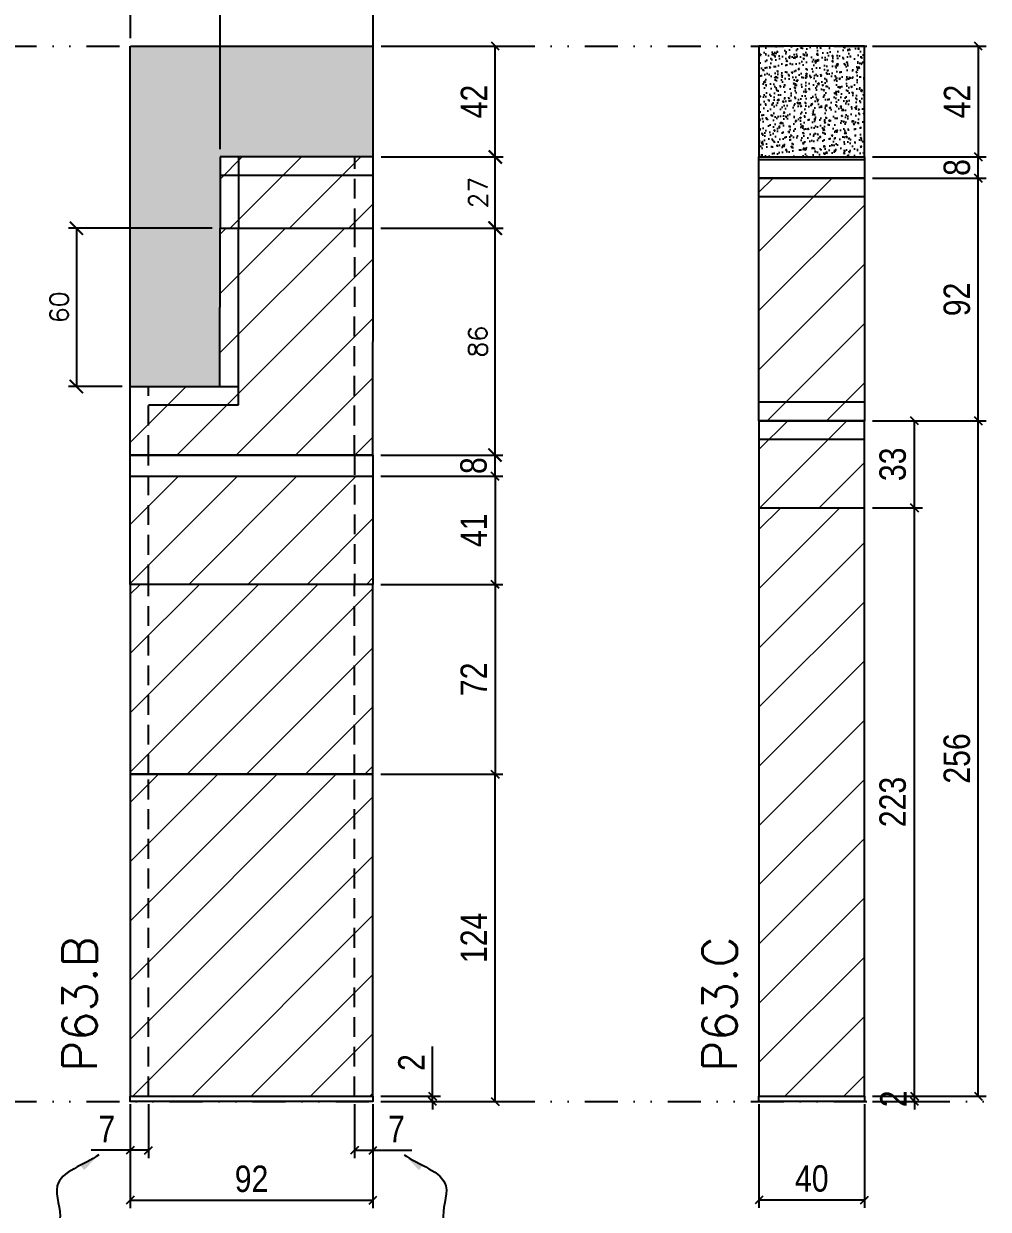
# Model space of a CAD drawing. Extents: x 28748 to 35002, y 14885 to 43501.
# Drawn here: x 34336.5 to 34701.9, y 37058.3 to 37507.6 of the extents above; entities that cross this region are included whole.
import ezdxf

# ---------------------------------------------------------------- set-up
doc = ezdxf.new("R2010")
doc.units = 0
doc.linetypes.add('DIVIDE2', pattern=[0.625, 0.25, -0.125, 0, -0.125, 0, -0.125])
doc.linetypes.add('HIDDEN', pattern=[0.375, 0.25, -0.125])
for name, color, linetype in [('COTA', 241, 'Continuous'), ('Nível', 160, 'Continuous'), ('Painéis', 200, 'Continuous'), ('SARR_2.2x7', 40, 'Continuous'), ('Sarrafo de Pressão', 42, 'HIDDEN')]:
    doc.layers.add(name, color=color, linetype=linetype)
doc.layers.add('Hachura', color=251, linetype='Continuous', lineweight=9)
doc.layers.add('Texto Seção', color=7, linetype='Continuous', lineweight=15)
doc.styles.add('COTA TECNICA', font='techl___.ttf', dxfattribs={"height": 10})
doc.styles.add('COTA TECNICA-50', font='techl___.ttf', dxfattribs={"height": 10})
doc.styles.add('REGUA-120', font='ROMANS.shx', dxfattribs={"height": 15})
doc.styles.add('ROMANS', font='romans.shx')
doc.styles.get("Standard").update_dxf_attribs({"font": 'arial.ttf'})
doc.dimstyles.new('COTA PAINEL-50', dxfattribs={"dimtxt": 10, "dimasz": 3, "dimexe": 3, "dimexo": 3, "dimgap": 3, "dimtad": 1, "dimdec": 1, "dimzin": 12, "dimdsep": 46, "dimtxsty": 'COTA TECNICA-50', "dimblk1": 'OBLIQUE', "dimblk2": 'OBLIQUE', "dimsah": 1, "dimcen": 0.9, "dimclrd": 4, "dimclre": 4, "dimclrt": 240, "dimadec": 1, "dimazin": 3, "dimtfac": 1, "dimtdec": 1, "dimtmove": 0, "dimatfit": 3, "dimfxl": 1, "dimtolj": 1, "dimtzin": 12, "dimarcsym": 0})
doc.dimstyles.new('Cota Paínel', dxfattribs={"dimtxt": 7, "dimasz": 5, "dimexe": 3, "dimexo": 3, "dimgap": 3, "dimtad": 1, "dimdec": 1, "dimzin": 12, "dimdsep": 46, "dimtxsty": 'ROMANS', "dimblk": 'ARCHTICK', "dimcen": 0, "dimclrd": 4, "dimclre": 4, "dimclrt": 1, "dimadec": 1, "dimazin": 3, "dimtfac": 1, "dimtdec": 1, "dimtmove": 0, "dimatfit": 3, "dimldrblk": 'OBLIQUE', "dimfxl": 1, "dimtolj": 1, "dimtzin": 12, "dimarcsym": 0})
doc.dimstyles.new('PAINEL', dxfattribs={"dimtxt": 10, "dimasz": 3, "dimexe": 3, "dimexo": 3, "dimgap": 3, "dimtad": 1, "dimdec": 1, "dimzin": 12, "dimdsep": 46, "dimtxsty": 'COTA TECNICA', "dimblk1": 'OBLIQUE', "dimblk2": 'OBLIQUE', "dimsah": 1, "dimcen": 0.9, "dimclrd": 4, "dimclre": 4, "dimclrt": 240, "dimadec": 1, "dimazin": 3, "dimtfac": 1, "dimtdec": 1, "dimtmove": 0, "dimatfit": 3, "dimfxl": 1, "dimtolj": 1, "dimtzin": 12, "dimarcsym": 0})
doc.dimstyles.get("Standard").update_dxf_attribs({"dimtxt": 0.18, "dimasz": 0.18, "dimexe": 0.18, "dimexo": 0.0625, "dimgap": 0.09, "dimtad": 0, "dimtih": 1, "dimtoh": 1, "dimdec": 4, "dimzin": 0, "dimdsep": 46, "dimtxsty": 'Standard', "dimcen": 0.09, "dimadec": 0, "dimazin": 0, "dimtfac": 1, "dimtdec": 4, "dimtofl": 0, "dimtmove": 0, "dimatfit": 3, "dimfxl": 1, "dimtolj": 1, "dimtzin": 0, "dimarcsym": 0})
pattern_1 = [(45, (-100272.658, 8260.539), (-11.2253202, 11.2253202), [])]

# ---------------------------------------------------------------- blocks, each defined once
blk = doc.blocks.new('_Oblique')
at = {"color": 0, "linetype": 'ByBlock', "lineweight": -2}
blk.add_line((-0.5, -0.5), (0.5, 0.5), dxfattribs=at)
blk = doc.blocks.new('*D513')
at = {"layer": 'COTA', "color": 4, "lineweight": -2, "transparency": 16777216}
for p, q in [((34376.83, 37098.15), (34376.83, 37058.7)), ((34468.83, 37098.15), (34468.83, 37058.7)), ((34376.83, 37061.7), (34468.83, 37061.7))]:
    blk.add_line(p, q, dxfattribs=at)
at = {"layer": 'Defpoints', "color": 0, "transparency": 16777216}
for p in [(34376.83, 37101.15), (34468.83, 37101.15), (34468.83, 37061.7)]:
    blk.add_point(p, dxfattribs=at)
at = {"layer": 'COTA', "color": 4, "lineweight": -2, "transparency": 16777216, "xscale": 3, "yscale": 3, "zscale": 3, "rotation": 180}
blk.add_blockref('_Oblique', (34376.83, 37061.7), dxfattribs=at)
at = {"layer": 'COTA', "color": 4, "lineweight": -2, "transparency": 16777216, "xscale": 3, "yscale": 3, "zscale": 3}
blk.add_blockref('_Oblique', (34468.83, 37061.7), dxfattribs=at)
at = {"layer": 'COTA', "color": 240, "transparency": 16777216, "insert": (34422.83, 37069.79), "char_height": 10, "attachment_point": 5, "style": 'COTA TECNICA'}
blk.add_mtext('\\A1;92', dxfattribs=at)
blk = doc.blocks.new('*D514')
at = {"layer": 'COTA', "color": 4, "lineweight": -2, "transparency": 16777216}
for p, q in [((34376.83, 37096.15), (34376.83, 37077.64)), ((34383.83, 37098.15), (34383.83, 37077.64)), ((34376.83, 37080.64), (34362.1, 37080.64)), ((34383.83, 37080.64), (34376.83, 37080.64))]:
    blk.add_line(p, q, dxfattribs=at)
at = {"layer": 'Defpoints', "color": 0, "transparency": 16777216}
for p in [(34383.83, 37101.15), (34376.83, 37099.15), (34376.83, 37080.64)]:
    blk.add_point(p, dxfattribs=at)
at = {"layer": 'COTA', "color": 4, "lineweight": -2, "transparency": 16777216, "xscale": 3, "yscale": 3, "zscale": 3, "rotation": 180}
blk.add_blockref('_Oblique', (34376.83, 37080.64), dxfattribs=at)
at = {"layer": 'COTA', "color": 4, "lineweight": -2, "transparency": 16777216, "xscale": 3, "yscale": 3, "zscale": 3}
blk.add_blockref('_Oblique', (34383.83, 37080.64), dxfattribs=at)
at = {"layer": 'COTA', "color": 240, "transparency": 16777216, "insert": (34367.97, 37088.71), "char_height": 10, "attachment_point": 5, "style": 'COTA TECNICA-50'}
blk.add_mtext('\\A1;7', dxfattribs=at)
blk = doc.blocks.new('*D515')
at = {"layer": 'COTA', "color": 4, "lineweight": -2, "transparency": 16777216}
for p, q in [((34461.83, 37098.15), (34461.83, 37077.64)), ((34468.83, 37096.15), (34468.83, 37077.64)), ((34461.83, 37080.64), (34468.83, 37080.64)), ((34468.83, 37080.64), (34483.56, 37080.64))]:
    blk.add_line(p, q, dxfattribs=at)
at = {"layer": 'Defpoints', "color": 0, "transparency": 16777216}
for p in [(34461.83, 37101.15), (34468.83, 37099.15), (34468.83, 37080.64)]:
    blk.add_point(p, dxfattribs=at)
at = {"layer": 'COTA', "color": 4, "lineweight": -2, "transparency": 16777216, "xscale": 3, "yscale": 3, "zscale": 3, "rotation": 180}
blk.add_blockref('_Oblique', (34461.83, 37080.64), dxfattribs=at)
at = {"layer": 'COTA', "color": 4, "lineweight": -2, "transparency": 16777216, "xscale": 3, "yscale": 3, "zscale": 3}
blk.add_blockref('_Oblique', (34468.83, 37080.64), dxfattribs=at)
at = {"layer": 'COTA', "color": 240, "transparency": 16777216, "insert": (34477.7, 37088.71), "char_height": 10, "attachment_point": 5, "style": 'COTA TECNICA-50'}
blk.add_mtext('\\A1;7', dxfattribs=at)
blk = doc.blocks.new('*D516')
at = {"layer": 'COTA', "color": 4, "lineweight": -2, "transparency": 16777216}
for p, q in [((34471.83, 37223.15), (34518.07, 37223.15)), ((34515.07, 37099.15), (34515.07, 37223.15)), ((34471.83, 37099.15), (34518.07, 37099.15))]:
    blk.add_line(p, q, dxfattribs=at)
at = {"layer": 'Defpoints', "color": 0, "transparency": 16777216}
for p in [(34468.83, 37223.15), (34515.07, 37223.15), (34468.83, 37099.15)]:
    blk.add_point(p, dxfattribs=at)
at = {"layer": 'COTA', "color": 4, "lineweight": -2, "transparency": 16777216, "xscale": 3, "yscale": 3, "zscale": 3}
for p, rotation in [((34515.07, 37223.15), 90), ((34515.07, 37099.15), 270)]:
    blk.add_blockref('_Oblique', p, dxfattribs=dict(at, rotation=rotation))
at = {"layer": 'COTA', "color": 240, "transparency": 16777216, "insert": (34507, 37161.15), "char_height": 10, "attachment_point": 5, "rotation": 90, "style": 'COTA TECNICA-50'}
blk.add_mtext('\\A1;124', dxfattribs=at)
blk = doc.blocks.new('*D517')
at = {"layer": 'COTA', "color": 4, "lineweight": -2, "transparency": 16777216}
for p, q in [((34491.36, 37101.15), (34491.36, 37119.95)), ((34471.83, 37101.15), (34494.36, 37101.15)), ((34491.36, 37099.15), (34491.36, 37101.15)), ((34471.83, 37099.15), (34494.36, 37099.15)), ((34491.36, 37099.15), (34491.36, 37096.15))]:
    blk.add_line(p, q, dxfattribs=at)
at = {"layer": 'Defpoints', "color": 0, "transparency": 16777216}
for p in [(34468.83, 37101.15), (34468.83, 37099.15), (34491.36, 37099.15)]:
    blk.add_point(p, dxfattribs=at)
at = {"layer": 'COTA', "color": 4, "lineweight": -2, "transparency": 16777216, "xscale": 3, "yscale": 3, "zscale": 3}
for p, rotation in [((34491.36, 37101.15), 270), ((34491.36, 37099.15), 90)]:
    blk.add_blockref('_Oblique', p, dxfattribs=dict(at, rotation=rotation))
at = {"layer": 'COTA', "color": 240, "transparency": 16777216, "insert": (34483.36, 37113.9), "char_height": 10, "attachment_point": 5, "rotation": 90, "style": 'COTA TECNICA-50'}
blk.add_mtext('\\A1;2', dxfattribs=at)
blk = doc.blocks.new('*D518')
at = {"layer": 'COTA', "color": 4, "linetype": 'ByBlock', "lineweight": -2, "transparency": 16777216}
for p, q in [((34471.83, 37295.15), (34518.07, 37295.15)), ((34515.07, 37295.15), (34515.07, 37223.15)), ((34471.83, 37223.15), (34518.07, 37223.15))]:
    blk.add_line(p, q, dxfattribs=at)
at = {"layer": 'Defpoints', "color": 0, "linetype": 'ByBlock', "transparency": 16777216}
for p in [(34468.83, 37295.15), (34468.83, 37223.15), (34515.07, 37223.15)]:
    blk.add_point(p, dxfattribs=at)
at = {"layer": 'COTA', "color": 4, "linetype": 'ByBlock', "lineweight": -2, "transparency": 16777216, "xscale": 3, "yscale": 3, "zscale": 3}
for p, rotation in [((34515.07, 37295.15), 90), ((34515.07, 37223.15), 270)]:
    blk.add_blockref('_Oblique', p, dxfattribs=dict(at, rotation=rotation))
at = {"layer": 'COTA', "color": 240, "linetype": 'ByBlock', "transparency": 16777216, "insert": (34507, 37259.15), "char_height": 10, "attachment_point": 5, "rotation": 90, "style": 'COTA TECNICA'}
blk.add_mtext('\\A1;72', dxfattribs=at)
blk = doc.blocks.new('*D519')
at = {"layer": 'COTA', "color": 4, "lineweight": -2, "transparency": 16777216}
for p, q in [((34615.04, 37098.15), (34615.04, 37058.81)), ((34655.04, 37098.15), (34655.04, 37058.81)), ((34615.04, 37061.81), (34655.04, 37061.81))]:
    blk.add_line(p, q, dxfattribs=at)
at = {"layer": 'Defpoints', "color": 0, "transparency": 16777216}
for p in [(34615.04, 37101.15), (34655.04, 37101.15), (34655.04, 37061.81)]:
    blk.add_point(p, dxfattribs=at)
at = {"layer": 'COTA', "color": 4, "lineweight": -2, "transparency": 16777216, "xscale": 3, "yscale": 3, "zscale": 3, "rotation": 180}
blk.add_blockref('_Oblique', (34615.04, 37061.81), dxfattribs=at)
at = {"layer": 'COTA', "color": 4, "lineweight": -2, "transparency": 16777216, "xscale": 3, "yscale": 3, "zscale": 3}
blk.add_blockref('_Oblique', (34655.04, 37061.81), dxfattribs=at)
at = {"layer": 'COTA', "color": 240, "transparency": 16777216, "insert": (34635.04, 37069.91), "char_height": 10, "attachment_point": 5, "style": 'COTA TECNICA'}
blk.add_mtext('\\A1;40', dxfattribs=at)
blk = doc.blocks.new('*D520')
at = {"layer": 'COTA', "color": 4, "lineweight": -2, "transparency": 16777216}
for p, q in [((34673.95, 37101.15), (34673.95, 37104.15)), ((34658.04, 37101.15), (34676.95, 37101.15)), ((34673.95, 37099.15), (34673.95, 37101.15)), ((34658.04, 37099.15), (34676.95, 37099.15)), ((34673.95, 37099.15), (34673.95, 37096.15))]:
    blk.add_line(p, q, dxfattribs=at)
at = {"layer": 'Defpoints', "color": 0, "transparency": 16777216}
for p in [(34655.04, 37101.15), (34673.95, 37101.15), (34655.04, 37099.15)]:
    blk.add_point(p, dxfattribs=at)
at = {"layer": 'COTA', "color": 4, "lineweight": -2, "transparency": 16777216, "xscale": 3, "yscale": 3, "zscale": 3}
for p, rotation in [((34673.95, 37101.15), 270), ((34673.95, 37099.15), 90)]:
    blk.add_blockref('_Oblique', p, dxfattribs=dict(at, rotation=rotation))
at = {"layer": 'COTA', "color": 240, "transparency": 16777216, "insert": (34665.95, 37100.15), "char_height": 10, "attachment_point": 5, "rotation": 90, "style": 'COTA TECNICA-50'}
blk.add_mtext('\\A1;2', dxfattribs=at)
blk = doc.blocks.new('*D1590')
at = {"layer": 'COTA', "color": 4, "linetype": 'ByBlock', "lineweight": -2, "transparency": 16777216}
for p, q in [((34658.04, 37499.15), (34701.13, 37499.15)), ((34698.13, 37499.15), (34698.13, 37457.15)), ((34658.04, 37457.15), (34701.13, 37457.15))]:
    blk.add_line(p, q, dxfattribs=at)
at = {"layer": 'Defpoints', "color": 0, "linetype": 'ByBlock', "transparency": 16777216}
for p in [(34655.04, 37499.15), (34655.04, 37457.15), (34698.13, 37457.15)]:
    blk.add_point(p, dxfattribs=at)
at = {"layer": 'COTA', "color": 4, "linetype": 'ByBlock', "lineweight": -2, "transparency": 16777216, "xscale": 3, "yscale": 3, "zscale": 3}
for p, rotation in [((34698.13, 37499.15), 90), ((34698.13, 37457.15), 270)]:
    blk.add_blockref('_Oblique', p, dxfattribs=dict(at, rotation=rotation))
at = {"layer": 'COTA', "color": 240, "linetype": 'ByBlock', "transparency": 16777216, "insert": (34690.06, 37478.15), "char_height": 10, "attachment_point": 5, "rotation": 90, "style": 'COTA TECNICA'}
blk.add_mtext('\\A1;42', dxfattribs=at)
blk = doc.blocks.new('*D1591')
at = {"layer": 'COTA', "color": 4, "linetype": 'ByBlock', "lineweight": -2, "transparency": 16777216}
for p, q in [((34658.04, 37357.15), (34701.13, 37357.15)), ((34698.13, 37101.15), (34698.13, 37357.15)), ((34658.04, 37101.15), (34701.13, 37101.15))]:
    blk.add_line(p, q, dxfattribs=at)
at = {"layer": 'Defpoints', "color": 0, "linetype": 'ByBlock', "transparency": 16777216}
for p in [(34655.04, 37357.15), (34698.13, 37357.15), (34655.04, 37101.15)]:
    blk.add_point(p, dxfattribs=at)
at = {"layer": 'COTA', "color": 4, "linetype": 'ByBlock', "lineweight": -2, "transparency": 16777216, "xscale": 3, "yscale": 3, "zscale": 3}
for p, rotation in [((34698.13, 37357.15), 90), ((34698.13, 37101.15), 270)]:
    blk.add_blockref('_Oblique', p, dxfattribs=dict(at, rotation=rotation))
at = {"layer": 'COTA', "color": 240, "linetype": 'ByBlock', "transparency": 16777216, "insert": (34690.02, 37229.15), "char_height": 10, "attachment_point": 5, "rotation": 90, "style": 'COTA TECNICA'}
blk.add_mtext('\\A1;256', dxfattribs=at)
blk = doc.blocks.new('*D1592')
at = {"layer": 'COTA', "color": 4, "linetype": 'ByBlock', "lineweight": -2, "transparency": 16777216}
for p, q in [((34658.04, 37324.15), (34676.95, 37324.15)), ((34673.95, 37101.15), (34673.95, 37324.15)), ((34658.04, 37101.15), (34676.95, 37101.15))]:
    blk.add_line(p, q, dxfattribs=at)
at = {"layer": 'Defpoints', "color": 0, "linetype": 'ByBlock', "transparency": 16777216}
for p in [(34655.04, 37324.15), (34673.95, 37324.15), (34655.04, 37101.15)]:
    blk.add_point(p, dxfattribs=at)
at = {"layer": 'COTA', "color": 4, "linetype": 'ByBlock', "lineweight": -2, "transparency": 16777216, "xscale": 3, "yscale": 3, "zscale": 3}
for p, rotation in [((34673.95, 37324.15), 90), ((34673.95, 37101.15), 270)]:
    blk.add_blockref('_Oblique', p, dxfattribs=dict(at, rotation=rotation))
at = {"layer": 'COTA', "color": 240, "linetype": 'ByBlock', "transparency": 16777216, "insert": (34665.73, 37212.65), "char_height": 10, "attachment_point": 5, "rotation": 90, "style": 'COTA TECNICA'}
blk.add_mtext('\\A1;223', dxfattribs=at)
blk = doc.blocks.new('*D1593')
at = {"layer": 'COTA', "color": 4, "linetype": 'ByBlock', "lineweight": -2, "transparency": 16777216}
for p, q in [((34658.04, 37357.15), (34676.95, 37357.15)), ((34673.95, 37324.15), (34673.95, 37357.15)), ((34658.04, 37324.15), (34676.95, 37324.15))]:
    blk.add_line(p, q, dxfattribs=at)
at = {"layer": 'Defpoints', "color": 0, "linetype": 'ByBlock', "transparency": 16777216}
for p in [(34655.04, 37357.15), (34673.95, 37357.15), (34655.04, 37324.15)]:
    blk.add_point(p, dxfattribs=at)
at = {"layer": 'COTA', "color": 4, "linetype": 'ByBlock', "lineweight": -2, "transparency": 16777216, "xscale": 3, "yscale": 3, "zscale": 3}
for p, rotation in [((34673.95, 37357.15), 90), ((34673.95, 37324.15), 270)]:
    blk.add_blockref('_Oblique', p, dxfattribs=dict(at, rotation=rotation))
at = {"layer": 'COTA', "color": 240, "linetype": 'ByBlock', "transparency": 16777216, "insert": (34665.73, 37340.65), "char_height": 10, "attachment_point": 5, "rotation": 90, "style": 'COTA TECNICA'}
blk.add_mtext('\\A1;33', dxfattribs=at)
blk = doc.blocks.new('_ArchTick')
at = {"color": 0, "linetype": 'ByBlock', "const_width": 0.15}
blk.add_lwpolyline([(-0.5, -0.5), (0.5, 0.5)], dxfattribs=at)
blk = doc.blocks.new('*D1598')
at = {"layer": 'COTA', "color": 4, "lineweight": -2, "transparency": 16777216}
for p, q in [((34471.83, 37430.15), (34518.05, 37430.15)), ((34515.05, 37344.15), (34515.05, 37430.15)), ((34471.83, 37344.15), (34518.05, 37344.15))]:
    blk.add_line(p, q, dxfattribs=at)
at = {"layer": 'Defpoints', "color": 0, "transparency": 16777216}
for p in [(34468.83, 37430.15), (34515.05, 37430.15), (34468.83, 37344.15)]:
    blk.add_point(p, dxfattribs=at)
at = {"layer": 'COTA', "color": 4, "lineweight": -2, "transparency": 16777216, "xscale": 5, "yscale": 5, "zscale": 5}
for p, rotation in [((34515.05, 37430.15), 90), ((34515.05, 37344.15), 270)]:
    blk.add_blockref('_ArchTick', p, dxfattribs=dict(at, rotation=rotation))
at = {"layer": 'COTA', "color": 1, "transparency": 16777216, "insert": (34508.55, 37387.15), "char_height": 7, "attachment_point": 5, "rotation": 90, "style": 'ROMANS'}
blk.add_mtext('\\A1;86', dxfattribs=at)
blk = doc.blocks.new('*D523')
at = {"layer": 'COTA', "color": 4, "lineweight": -2, "transparency": 16777216}
for p, q in [((34376.92, 37502.15), (34376.92, 37518.04)), ((34410.92, 37460.15), (34410.92, 37518.04)), ((34376.92, 37515.04), (34410.92, 37515.04))]:
    blk.add_line(p, q, dxfattribs=at)
at = {"layer": 'Defpoints', "color": 0, "transparency": 16777216}
for p in [(34410.92, 37515.04), (34376.92, 37499.15), (34410.92, 37457.15)]:
    blk.add_point(p, dxfattribs=at)
at = {"layer": 'COTA', "color": 4, "lineweight": -2, "transparency": 16777216, "xscale": 5, "yscale": 5, "zscale": 5, "rotation": 180}
blk.add_blockref('_ArchTick', (34376.92, 37515.04), dxfattribs=at)
at = {"layer": 'COTA', "color": 4, "lineweight": -2, "transparency": 16777216, "xscale": 5, "yscale": 5, "zscale": 5}
blk.add_blockref('_ArchTick', (34410.92, 37515.04), dxfattribs=at)
at = {"layer": 'COTA', "color": 1, "transparency": 16777216, "insert": (34393.92, 37521.54), "char_height": 7, "attachment_point": 5, "style": 'ROMANS'}
blk.add_mtext('\\A1;34', dxfattribs=at)
blk = doc.blocks.new('*D436')
at = {"layer": 'COTA', "color": 4, "lineweight": -2, "transparency": 16777216}
for p, q in [((34410.92, 37460.15), (34410.92, 37518.04)), ((34468.92, 37475.15), (34468.92, 37518.04)), ((34410.92, 37515.04), (34468.92, 37515.04))]:
    blk.add_line(p, q, dxfattribs=at)
at = {"layer": 'Defpoints', "color": 0, "transparency": 16777216}
for p in [(34468.92, 37515.04), (34468.92, 37472.15), (34410.92, 37457.15)]:
    blk.add_point(p, dxfattribs=at)
at = {"layer": 'COTA', "color": 4, "lineweight": -2, "transparency": 16777216, "xscale": 5, "yscale": 5, "zscale": 5, "rotation": 180}
blk.add_blockref('_ArchTick', (34410.92, 37515.04), dxfattribs=at)
at = {"layer": 'COTA', "color": 4, "lineweight": -2, "transparency": 16777216, "xscale": 5, "yscale": 5, "zscale": 5}
blk.add_blockref('_ArchTick', (34468.92, 37515.04), dxfattribs=at)
at = {"layer": 'COTA', "color": 1, "transparency": 16777216, "insert": (34439.92, 37521.54), "char_height": 7, "attachment_point": 5, "style": 'ROMANS'}
blk.add_mtext('\\A1;58', dxfattribs=at)
blk = doc.blocks.new('*D1560')
at = {"layer": 'COTA', "color": 4, "lineweight": -2, "transparency": 16777216}
for p, q in [((34471.92, 37457.15), (34518.16, 37457.15)), ((34515.16, 37430.15), (34515.16, 37457.15)), ((34471.92, 37430.15), (34518.16, 37430.15))]:
    blk.add_line(p, q, dxfattribs=at)
at = {"layer": 'Defpoints', "color": 0, "transparency": 16777216}
for p in [(34468.92, 37457.15), (34515.16, 37457.15), (34468.92, 37430.15)]:
    blk.add_point(p, dxfattribs=at)
at = {"layer": 'COTA', "color": 4, "lineweight": -2, "transparency": 16777216, "xscale": 5, "yscale": 5, "zscale": 5}
for p, rotation in [((34515.16, 37457.15), 90), ((34515.16, 37430.15), 270)]:
    blk.add_blockref('_ArchTick', p, dxfattribs=dict(at, rotation=rotation))
at = {"layer": 'COTA', "color": 1, "transparency": 16777216, "insert": (34508.66, 37443.65), "char_height": 7, "attachment_point": 5, "rotation": 90, "style": 'ROMANS'}
blk.add_mtext('\\A1;27', dxfattribs=at)
blk = doc.blocks.new('*D1561')
at = {"layer": 'COTA', "color": 4, "lineweight": -2, "transparency": 16777216}
for p, q in [((34407.92, 37430.15), (34353.47, 37430.15)), ((34356.47, 37430.15), (34356.47, 37370.15)), ((34373.83, 37370.15), (34353.47, 37370.15))]:
    blk.add_line(p, q, dxfattribs=at)
at = {"layer": 'Defpoints', "color": 0, "transparency": 16777216}
for p in [(34410.92, 37430.15), (34356.47, 37370.15), (34376.83, 37370.15)]:
    blk.add_point(p, dxfattribs=at)
at = {"layer": 'COTA', "color": 4, "lineweight": -2, "transparency": 16777216, "xscale": 5, "yscale": 5, "zscale": 5}
for p, rotation in [((34356.47, 37430.15), 90), ((34356.47, 37370.15), 270)]:
    blk.add_blockref('_ArchTick', p, dxfattribs=dict(at, rotation=rotation))
at = {"layer": 'COTA', "color": 1, "transparency": 16777216, "insert": (34349.97, 37400.15), "char_height": 7, "attachment_point": 5, "rotation": 90, "style": 'ROMANS'}
blk.add_mtext('\\A1;60', dxfattribs=at)
blk = doc.blocks.new('*D1375')
at = {"layer": 'COTA', "color": 4, "lineweight": -2, "transparency": 16777216}
for p, q in [((34658.04, 37449.15), (34701.13, 37449.15)), ((34698.13, 37357.15), (34698.13, 37449.15)), ((34658.04, 37357.15), (34701.13, 37357.15))]:
    blk.add_line(p, q, dxfattribs=at)
at = {"layer": 'Defpoints', "color": 0, "transparency": 16777216}
for p in [(34655.04, 37449.15), (34698.13, 37449.15), (34655.04, 37357.15)]:
    blk.add_point(p, dxfattribs=at)
at = {"layer": 'COTA', "color": 4, "lineweight": -2, "transparency": 16777216, "xscale": 3, "yscale": 3, "zscale": 3}
for p, rotation in [((34698.13, 37449.15), 90), ((34698.13, 37357.15), 270)]:
    blk.add_blockref('_Oblique', p, dxfattribs=dict(at, rotation=rotation))
at = {"layer": 'COTA', "color": 240, "transparency": 16777216, "insert": (34690.04, 37403.15), "char_height": 10, "attachment_point": 5, "rotation": 90, "style": 'COTA TECNICA-50'}
blk.add_mtext('\\A1;92', dxfattribs=at)
blk = doc.blocks.new('*D2105')
at = {"layer": 'COTA', "color": 4, "lineweight": -2, "transparency": 16777216}
for p, q in [((34471.92, 37499.15), (34518.16, 37499.15)), ((34515.16, 37457.15), (34515.16, 37499.15)), ((34471.92, 37457.15), (34518.16, 37457.15))]:
    blk.add_line(p, q, dxfattribs=at)
at = {"layer": 'Defpoints', "color": 0, "transparency": 16777216}
for p in [(34468.92, 37499.15), (34515.16, 37499.15), (34468.92, 37457.15)]:
    blk.add_point(p, dxfattribs=at)
at = {"layer": 'COTA', "color": 4, "lineweight": -2, "transparency": 16777216, "xscale": 3, "yscale": 3, "zscale": 3}
for p, rotation in [((34515.16, 37499.15), 90), ((34515.16, 37457.15), 270)]:
    blk.add_blockref('_Oblique', p, dxfattribs=dict(at, rotation=rotation))
at = {"layer": 'COTA', "color": 240, "transparency": 16777216, "insert": (34507.08, 37478.15), "char_height": 10, "attachment_point": 5, "rotation": 90, "style": 'COTA TECNICA'}
blk.add_mtext('\\A1;42', dxfattribs=at)
blk = doc.blocks.new('*D2399')
at = {"layer": 'COTA', "color": 4, "lineweight": -2, "transparency": 16777216}
for p, q in [((34471.83, 37336.15), (34518.05, 37336.15)), ((34515.05, 37336.15), (34515.05, 37295.15)), ((34471.83, 37295.15), (34518.05, 37295.15))]:
    blk.add_line(p, q, dxfattribs=at)
at = {"layer": 'Defpoints', "color": 0, "transparency": 16777216}
for p in [(34468.83, 37336.15), (34468.83, 37295.15), (34515.05, 37295.15)]:
    blk.add_point(p, dxfattribs=at)
at = {"layer": 'COTA', "color": 4, "lineweight": -2, "transparency": 16777216, "xscale": 3, "yscale": 3, "zscale": 3}
for p, rotation in [((34515.05, 37336.15), 90), ((34515.05, 37295.15), 270)]:
    blk.add_blockref('_Oblique', p, dxfattribs=dict(at, rotation=rotation))
at = {"layer": 'COTA', "color": 240, "transparency": 16777216, "insert": (34506.98, 37315.65), "char_height": 10, "attachment_point": 5, "rotation": 90, "style": 'COTA TECNICA'}
blk.add_mtext('\\A1;41', dxfattribs=at)
blk = doc.blocks.new('*D2546')
at = {"layer": 'COTA', "color": 4, "lineweight": -2, "transparency": 16777216}
for p, q in [((34658.04, 37457.15), (34701.13, 37457.15)), ((34698.13, 37449.15), (34698.13, 37457.15)), ((34658.04, 37449.15), (34701.13, 37449.15))]:
    blk.add_line(p, q, dxfattribs=at)
at = {"layer": 'Defpoints', "color": 0, "transparency": 16777216}
for p in [(34655.04, 37457.15), (34698.13, 37457.15), (34655.04, 37449.15)]:
    blk.add_point(p, dxfattribs=at)
at = {"layer": 'COTA', "color": 4, "lineweight": -2, "transparency": 16777216, "xscale": 3, "yscale": 3, "zscale": 3}
for p, rotation in [((34698.13, 37457.15), 90), ((34698.13, 37449.15), 270)]:
    blk.add_blockref('_Oblique', p, dxfattribs=dict(at, rotation=rotation))
at = {"layer": 'COTA', "color": 240, "transparency": 16777216, "insert": (34690.03, 37453.15), "char_height": 10, "attachment_point": 5, "rotation": 90, "style": 'COTA TECNICA'}
blk.add_mtext('\\A1;8', dxfattribs=at)
blk = doc.blocks.new('*D2549')
at = {"layer": 'COTA', "color": 4, "lineweight": -2, "transparency": 16777216}
for p, q in [((34471.83, 37344.15), (34518.05, 37344.15)), ((34515.05, 37336.15), (34515.05, 37344.15)), ((34471.83, 37336.15), (34518.05, 37336.15))]:
    blk.add_line(p, q, dxfattribs=at)
at = {"layer": 'Defpoints', "color": 0, "transparency": 16777216}
for p in [(34468.83, 37344.15), (34515.05, 37344.15), (34468.83, 37336.15)]:
    blk.add_point(p, dxfattribs=at)
at = {"layer": 'COTA', "color": 4, "lineweight": -2, "transparency": 16777216, "xscale": 3, "yscale": 3, "zscale": 3}
for p, rotation in [((34515.05, 37344.15), 90), ((34515.05, 37336.15), 270)]:
    blk.add_blockref('_Oblique', p, dxfattribs=dict(at, rotation=rotation))
at = {"layer": 'COTA', "color": 240, "transparency": 16777216, "insert": (34506.95, 37340.15), "char_height": 10, "attachment_point": 5, "rotation": 90, "style": 'COTA TECNICA'}
blk.add_mtext('\\A1;8', dxfattribs=at)

msp = doc.modelspace()

# ---------------------------------------------------------------- hatches: boundary and pattern name
at = {"layer": 'COTA', "linetype": 'ByBlock'}
h = msp.add_hatch(dxfattribs=at)
h.set_pattern_fill('AR-CONC', color=256, scale=0.03)
h.set_pattern_definition([(50, (0, 49), (5.46554007, -0.47817257), [0.5715, -6.2865]), (355, (0, 49), (-1.05730264, 5.73170536), [0.4572, -5.0292175]), (100.451445, (0.4555, 48.96), (4.4082374, 5.25353256), [0.48570026, -5.34270734]), (46.1842, (0, 50.524), (8.1323712, -1.2612698), [0.85725, -9.42975]), (96.635558, (0.678, 50.419), (7.122124, 7.4227837), [0.7285507, -8.0140682]), (351.184151, (0, 50.524), (7.122124, 7.4227837), [0.685799, -7.543792]), (21, (0.762, 50.143), (4.54843174, -3.06795595), [0.5715, -6.2865]), (326, (0.762, 50.143), (1.85406085, 5.525639), [0.4572, -5.0292]), (71.451445, (1.141, 49.8873), (6.4024926, 2.45768307), [0.48570026, -5.3426981]), (37.5, (0, 49), (0.0926581, 2.536651166), [0, -4.96824, 0, -5.1054, 0, -5.04825]), (7.5, (0, 49), (2.00458988, 3.00541724), [0, -2.91084, 0, -4.85394, 0, -1.92405]), (327.5, (-1.6993, 49), (4.067717855, -0.17186232), [0, -1.905, 0, -5.9436, 0, -7.8867]), (317.5, (-2.4613, 49), (4.44387544, 0.76279473), [0, -2.4765, 0, -3.94716, 0, -5.6007])])
h.paths.add_polyline_path([(34376.83, 37370.15), (34410.83, 37370.15), (34410.92, 37430.15), (34410.92, 37457.15), (34468.92, 37457.15), (34468.92, 37499.15), (34376.83, 37499.15)])
h = msp.add_hatch(dxfattribs=at)
h.set_pattern_fill('AR-CONC', color=256, scale=0.03)
h.set_pattern_definition([(50, (-97094.0572, 8241.739), (5.46554007, -0.47817257), [0.5715, -6.2865]), (355, (-97094.057, 8241.739), (-1.05730264, 5.73170536), [0.4572, -5.02921753]), (100.4514447, (-97093.602, 8241.6994), (4.40823741, 5.25353256), [0.48570026, -5.34270734]), (46.1842, (-97094.057, 8243.263), (8.13237123, -1.26126984), [0.85725, -9.42975]), (96.6355576, (-97093.3795, 8243.158), (7.122124, 7.42278374), [0.7285507, -8.01406824]), (351.184151, (-97094.057, 8243.263), (7.122124, 7.42278374), [0.685799, -7.54379196]), (21, (-97093.2952, 8242.882), (4.54843174, -3.06795595), [0.5715, -6.2865]), (326, (-97093.295, 8242.882), (1.85406085, 5.52563898), [0.4572, -5.0292]), (71.451445, (-97092.916, 8242.6265), (6.40249258, 2.45768307), [0.48570026, -5.34269813]), (37.5, (-97094.0572, 8241.7392), (0.092658098, 2.536651166), [0, -4.96824, 0, -5.1054, 0, -5.04825]), (7.5, (-97094.0572, 8241.7392), (2.004589875, 3.005417245), [0, -2.91084, 0, -4.85394, 0, -1.92405]), (327.5, (-97095.7565, 8241.7392), (4.067717855, -0.17186232), [0, -1.905, 0, -5.9436, 0, -7.8867]), (317.5, (-97096.5185, 8241.7392), (4.44387544, 0.76279473), [0, -2.4765, 0, -3.94716, 0, -5.6007])])
h.paths.add_polyline_path([(34615.04, 37457.15), (34655.04, 37457.15), (34655.04, 37499.15), (34615.04, 37499.15)])
at = {"layer": 'Hachura'}
h = msp.add_hatch(dxfattribs=at)
h.set_pattern_fill('ANSI31', color=256, scale=5)
h.set_pattern_definition([(45, (0, 7.002), (-11.22532, 11.22532), [])])
h.paths.add_polyline_path([(34410.92, 37457.15), (34410.92, 37430.15), (34468.92, 37430.15), (34468.92, 37457.15)], flags=17)
h = msp.add_hatch(dxfattribs=at)
h.set_pattern_fill('ANSI31', color=256, scale=5)
h.paths.add_polyline_path([(34655.04, 37449.15), (34615.04, 37449.15), (34615.04, 37357.15), (34655.04, 37357.15)])
h = msp.add_hatch(dxfattribs=at)
h.set_pattern_fill('ANSI31', color=256, scale=5)
h.set_pattern_definition([(45, (0, 31), (-11.22532, 11.22532), [])])
h.paths.add_polyline_path([(34410.83, 37370.15), (34376.83, 37370.15), (34376.83, 37344.15), (34468.83, 37344.15), (34468.92, 37430.15), (34410.92, 37430.15)])
at = {"layer": 'Hachura', "linetype": 'ByBlock'}
h = msp.add_hatch(dxfattribs=at)
h.set_pattern_fill('ANSI31', color=256, scale=5)
h.set_pattern_definition([(45, (-100272.658, 8223.539), (-11.2253202, 11.2253202), [])])
h.paths.add_polyline_path([(34655.04, 37324.15), (34655.04, 37357.15), (34615.04, 37357.15), (34615.04, 37324.15)])
at = {"layer": 'Hachura'}
h = msp.add_hatch(dxfattribs=at)
h.set_pattern_fill('ANSI31', color=256, scale=5)
h.paths.add_polyline_path([(34468.83, 37336.15), (34376.83, 37336.15), (34376.83, 37295.15), (34468.83, 37295.15)])
at = {"layer": 'Hachura', "linetype": 'ByBlock'}
h = msp.add_hatch(dxfattribs=at)
h.set_pattern_fill('ANSI31', color=256, scale=5)
h.set_pattern_definition(pattern_1)
h.paths.add_polyline_path([(34655.04, 37324.15), (34615.04, 37324.15), (34615.04, 37101.15), (34655.04, 37101.15)])
at = {"layer": 'Hachura'}
h = msp.add_hatch(dxfattribs=at)
h.set_pattern_fill('ANSI31', color=256, scale=5)
h.set_pattern_definition([(45, (25799.309, 30914.01), (-11.22532, 11.22532), [])])
h.paths.add_polyline_path([(34468.83, 37295.15), (34410.83, 37295.15), (34376.83, 37295.15), (34376.83, 37223.15), (34468.83, 37223.15)])
at = {"layer": 'Hachura', "linetype": 'ByBlock'}
h = msp.add_hatch(dxfattribs=at)
h.set_pattern_fill('ANSI31', color=256, scale=5)
h.set_pattern_definition(pattern_1)
h.paths.add_polyline_path([(34468.83, 37223.15), (34376.83, 37223.15), (34376.83, 37101.15), (34468.83, 37101.15)])

# ---------------------------------------------------------------- linework, layer by layer
at = {"layer": 'COTA', "linetype": 'ByBlock'}
for p, q in [((34376.83, 37370.15), (34376.83, 37499.15)), ((34376.92, 37499.15), (34468.92, 37499.15)), ((34468.92, 37457.15), (34468.92, 37499.15))]:
    msp.add_line(p, q, dxfattribs=at)
msp.add_lwpolyline([(34615.04, 37457.15), (34655.04, 37457.15), (34655.04, 37499.15), (34615.04, 37499.15)], close=True, dxfattribs=at)
at = {"layer": 'Nível', "color": 4, "linetype": 'DIVIDE2', "ltscale": 50}
for p, q in [((33951.5, 37499.15), (34961.84, 37499.15)), ((33951.5, 37099.15), (34961.84, 37099.15))]:
    msp.add_line(p, q, dxfattribs=at)
at = {"layer": 'Painéis'}
for p, q in [((34468.92, 37457.15), (34410.92, 37457.15)), ((34410.92, 37457.15), (34410.92, 37430.15)), ((34468.92, 37430.15), (34468.92, 37457.15)), ((34615.04, 37449.15), (34655.04, 37449.15)), ((34615.04, 37357.15), (34615.04, 37449.15)), ((34655.04, 37449.15), (34615.04, 37449.15)), ((34655.04, 37449.15), (34655.04, 37357.15)), ((34410.83, 37370.15), (34410.92, 37430.15)), ((34410.92, 37430.15), (34468.92, 37430.15)), ((34410.92, 37430.15), (34468.92, 37430.15)), ((34468.83, 37344.15), (34468.92, 37430.15)), ((34376.83, 37370.15), (34410.83, 37370.15)), ((34376.83, 37344.15), (34376.83, 37370.15)), ((34615.04, 37357.15), (34655.04, 37357.15)), ((34655.04, 37357.15), (34615.04, 37357.15)), ((34615.04, 37357.15), (34615.04, 37357.15)), ((34655.04, 37357.15), (34615.04, 37357.15)), ((34655.04, 37357.15), (34655.04, 37357.15)), ((34468.83, 37344.15), (34376.83, 37344.15)), ((34376.83, 37344.15), (34468.83, 37344.15)), ((34376.83, 37295.15), (34376.83, 37344.15)), ((34468.83, 37344.15), (34468.83, 37295.15)), ((34376.83, 37336.15), (34468.83, 37336.15)), ((34615.04, 37324.15), (34655.04, 37324.15)), ((34376.83, 37295.15), (34376.83, 37223.15)), ((34468.83, 37295.15), (34376.83, 37295.15)), ((34468.83, 37223.15), (34468.83, 37295.15)), ((34376.83, 37223.15), (34468.83, 37223.15))]:
    msp.add_line(p, q, dxfattribs=at)
for points in [[(34615.04, 37457.15), (34655.04, 37457.15), (34655.04, 37449.15), (34615.04, 37449.15)], [(34615.04, 37101.15), (34655.04, 37101.15), (34655.04, 37357.15), (34615.04, 37357.15)], [(34376.83, 37101.15), (34468.83, 37101.15), (34468.83, 37223.15), (34376.83, 37223.15)], [(34376.83, 37101.15), (34468.83, 37101.15), (34468.83, 37099.15), (34376.83, 37099.15)], [(34615.04, 37101.15), (34655.04, 37101.15), (34655.04, 37099.15), (34615.04, 37099.15)]]:
    msp.add_lwpolyline(points, close=True, dxfattribs=at)
at = {"layer": 'SARR_2.2x7'}
for p, q in [((34417.92, 37457.15), (34417.92, 37430.15)), ((34615.04, 37456.15), (34655.04, 37456.15)), ((34468.92, 37450.15), (34410.92, 37450.15)), ((34615.04, 37442.15), (34655.04, 37442.15)), ((34417.83, 37370.15), (34417.94, 37430.15)), ((34410.83, 37370.15), (34417.83, 37370.15)), ((34417.83, 37363.15), (34417.83, 37370.15)), ((34383.83, 37363.15), (34417.83, 37363.15)), ((34655.04, 37364.15), (34615.04, 37364.15)), ((34615.04, 37350.15), (34655.04, 37350.15))]:
    msp.add_line(p, q, dxfattribs=at)
at = {"layer": 'Sarrafo de Pressão', "ltscale": 30}
for p, q in [((34461.92, 37430.15), (34461.92, 37457.15)), ((34461.83, 37344.15), (34461.92, 37430.15)), ((34383.83, 37344.15), (34383.83, 37370.15)), ((34383.83, 37295.15), (34383.83, 37344.15)), ((34461.83, 37344.15), (34461.83, 37295.15)), ((34383.83, 37223.15), (34383.83, 37295.15)), ((34461.83, 37223.15), (34461.83, 37295.15)), ((34383.83, 37101.15), (34383.83, 37223.15)), ((34461.83, 37101.15), (34461.83, 37223.15))]:
    msp.add_line(p, q, dxfattribs=at)

# ---------------------------------------------------------------- texts
at = {"layer": 'Texto Seção', "char_height": 13, "width": 285.3299, "attachment_point": 7, "rotation": 90, "style": 'REGUA-120'}
for s, insert in [('P63.B', (34364.21, 37110.4)), ('P63.C', (34606.71, 37110.4))]:
    msp.add_mtext(s, dxfattribs=dict(at, insert=insert))

# ---------------------------------------------------------------- dimensions: what is measured, and where the dimension line sits
at = {"layer": 'COTA'}
for base, p1, p2, dimstyle, picture, middle in [((34410.92, 37515.04), (34376.92, 37499.15), (34410.92, 37457.15), 'Cota Paínel', '*D523', (34393.92, 37521.54)), ((34468.92, 37515.04), (34410.92, 37457.15), (34468.92, 37472.15), 'Cota Paínel', '*D436', (34439.92, 37521.54)), ((34468.83, 37080.64), (34461.83, 37101.15), (34468.83, 37099.15), 'COTA PAINEL-50', '*D515', (34477.7, 37088.71))]:
    dim = msp.add_linear_dim(base=base, p1=p1, p2=p2, dimstyle=dimstyle, dxfattribs=at)
    dim.commit()
    dim.dimension.update_dxf_attribs({"geometry": picture, "text_midpoint": middle})
for base, p1, p2, angle, dimstyle, picture, middle in [((34515.16, 37499.15), (34468.92, 37457.15), (34468.92, 37499.15), 90, 'PAINEL', '*D2105', (34507.08, 37478.15)), ((34698.13, 37449.15), (34655.04, 37357.15), (34655.04, 37449.15), 90, 'COTA PAINEL-50', '*D1375', (34690.04, 37403.15)), ((34356.47, 37370.15), (34410.92, 37430.15), (34376.83, 37370.15), 90, 'Cota Paínel', '*D1561', (34349.97, 37400.15)), ((34515.05, 37430.15), (34468.83, 37344.15), (34468.83, 37430.15), 90, 'Cota Paínel', '*D1598', (34508.55, 37387.15)), ((34515.05, 37295.15), (34468.83, 37336.15), (34468.83, 37295.15), 90, 'PAINEL', '*D2399', (34506.98, 37315.65)), ((34515.07, 37223.15), (34468.83, 37099.15), (34468.83, 37223.15), 90, 'COTA PAINEL-50', '*D516', (34507, 37161.15)), ((34376.83, 37080.64), (34383.83, 37101.15), (34376.83, 37099.15), 180, 'COTA PAINEL-50', '*D514', (34367.97, 37088.71))]:
    dim = msp.add_linear_dim(base=base, p1=p1, p2=p2, angle=angle, dimstyle=dimstyle, dxfattribs=at)
    dim.commit()
    dim.dimension.update_dxf_attribs({"geometry": picture, "text_midpoint": middle})
at = {"layer": 'COTA', "linetype": 'ByBlock'}
for base, p1, p2, picture, middle in [((34698.13, 37457.15), (34655.04, 37499.15), (34655.04, 37457.15), '*D1590', (34690.06, 37478.15)), ((34698.13, 37357.15), (34655.04, 37101.15), (34655.04, 37357.15), '*D1591', (34690.02, 37229.15)), ((34673.95, 37324.15), (34655.04, 37101.15), (34655.04, 37324.15), '*D1592', (34665.73, 37212.65)), ((34515.07, 37223.15), (34468.83, 37295.15), (34468.83, 37223.15), '*D518', (34507, 37259.15))]:
    dim = msp.add_linear_dim(base=base, p1=p1, p2=p2, angle=90, dimstyle='PAINEL', dxfattribs=at)
    dim.commit()
    dim.dimension.update_dxf_attribs({"geometry": picture, "text_midpoint": middle})
at = {"layer": 'COTA'}
for base, p1, p2, dimstyle, picture, middle in [((34515.16, 37457.15), (34468.92, 37430.15), (34468.92, 37457.15), 'Cota Paínel', '*D1560', (34515.16, 37443.65)), ((34698.13, 37457.15), (34655.04, 37449.15), (34655.04, 37457.15), 'PAINEL', '*D2546', (34698.13, 37453.15)), ((34515.05, 37344.15), (34468.83, 37336.15), (34468.83, 37344.15), 'PAINEL', '*D2549', (34515.05, 37340.15)), ((34491.36, 37099.15), (34468.83, 37101.15), (34468.83, 37099.15), 'COTA PAINEL-50', '*D517', (34491.36, 37113.9)), ((34673.95, 37101.15), (34655.04, 37099.15), (34655.04, 37101.15), 'COTA PAINEL-50', '*D520', (34673.95, 37100.15))]:
    dim = msp.add_linear_dim(base=base, p1=p1, p2=p2, angle=90, dimstyle=dimstyle, dxfattribs=at)
    dim.commit()
    dim.dimension.update_dxf_attribs({"geometry": picture, "text_midpoint": middle, "dimtype": 160})
at = {"layer": 'COTA', "linetype": 'ByBlock'}
dim = msp.add_linear_dim(base=(34673.95, 37357.15), p1=(34655.04, 37324.15), p2=(34655.04, 37357.15), angle=90, dimstyle='PAINEL', override={"dimtmove": 1}, dxfattribs=at)
dim.commit()
dim.dimension.update_dxf_attribs({"geometry": '*D1593', "text_midpoint": (34665.73, 37340.65)})
at = {"layer": 'COTA'}
for base, p1, p2, picture, middle in [((34468.83, 37061.7), (34376.83, 37101.15), (34468.83, 37101.15), '*D513', (34422.83, 37069.79)), ((34655.04, 37061.81), (34615.04, 37101.15), (34655.04, 37101.15), '*D519', (34635.04, 37069.91))]:
    dim = msp.add_linear_dim(base=base, p1=p1, p2=p2, dimstyle='PAINEL', override={"dimarcsym": 2}, dxfattribs=at)
    dim.commit()
    dim.dimension.update_dxf_attribs({"geometry": picture, "text_midpoint": middle})

# ---------------------------------------------------------------- leaders
at = {"layer": 'COTA', "path_type": 1}
for points in [[(34365, 37078.97), (34349.22, 37067.14), (34350.14, 37054.13), (34344.59, 37044.35)], [(34480.66, 37078.97), (34496.44, 37067.14), (34495.52, 37054.13), (34501.07, 37044.35)]]:
    msp.add_leader(points, dimstyle='Standard', override={"dimasz": 8}, dxfattribs=at)

doc.saveas('drawing.dxf')
